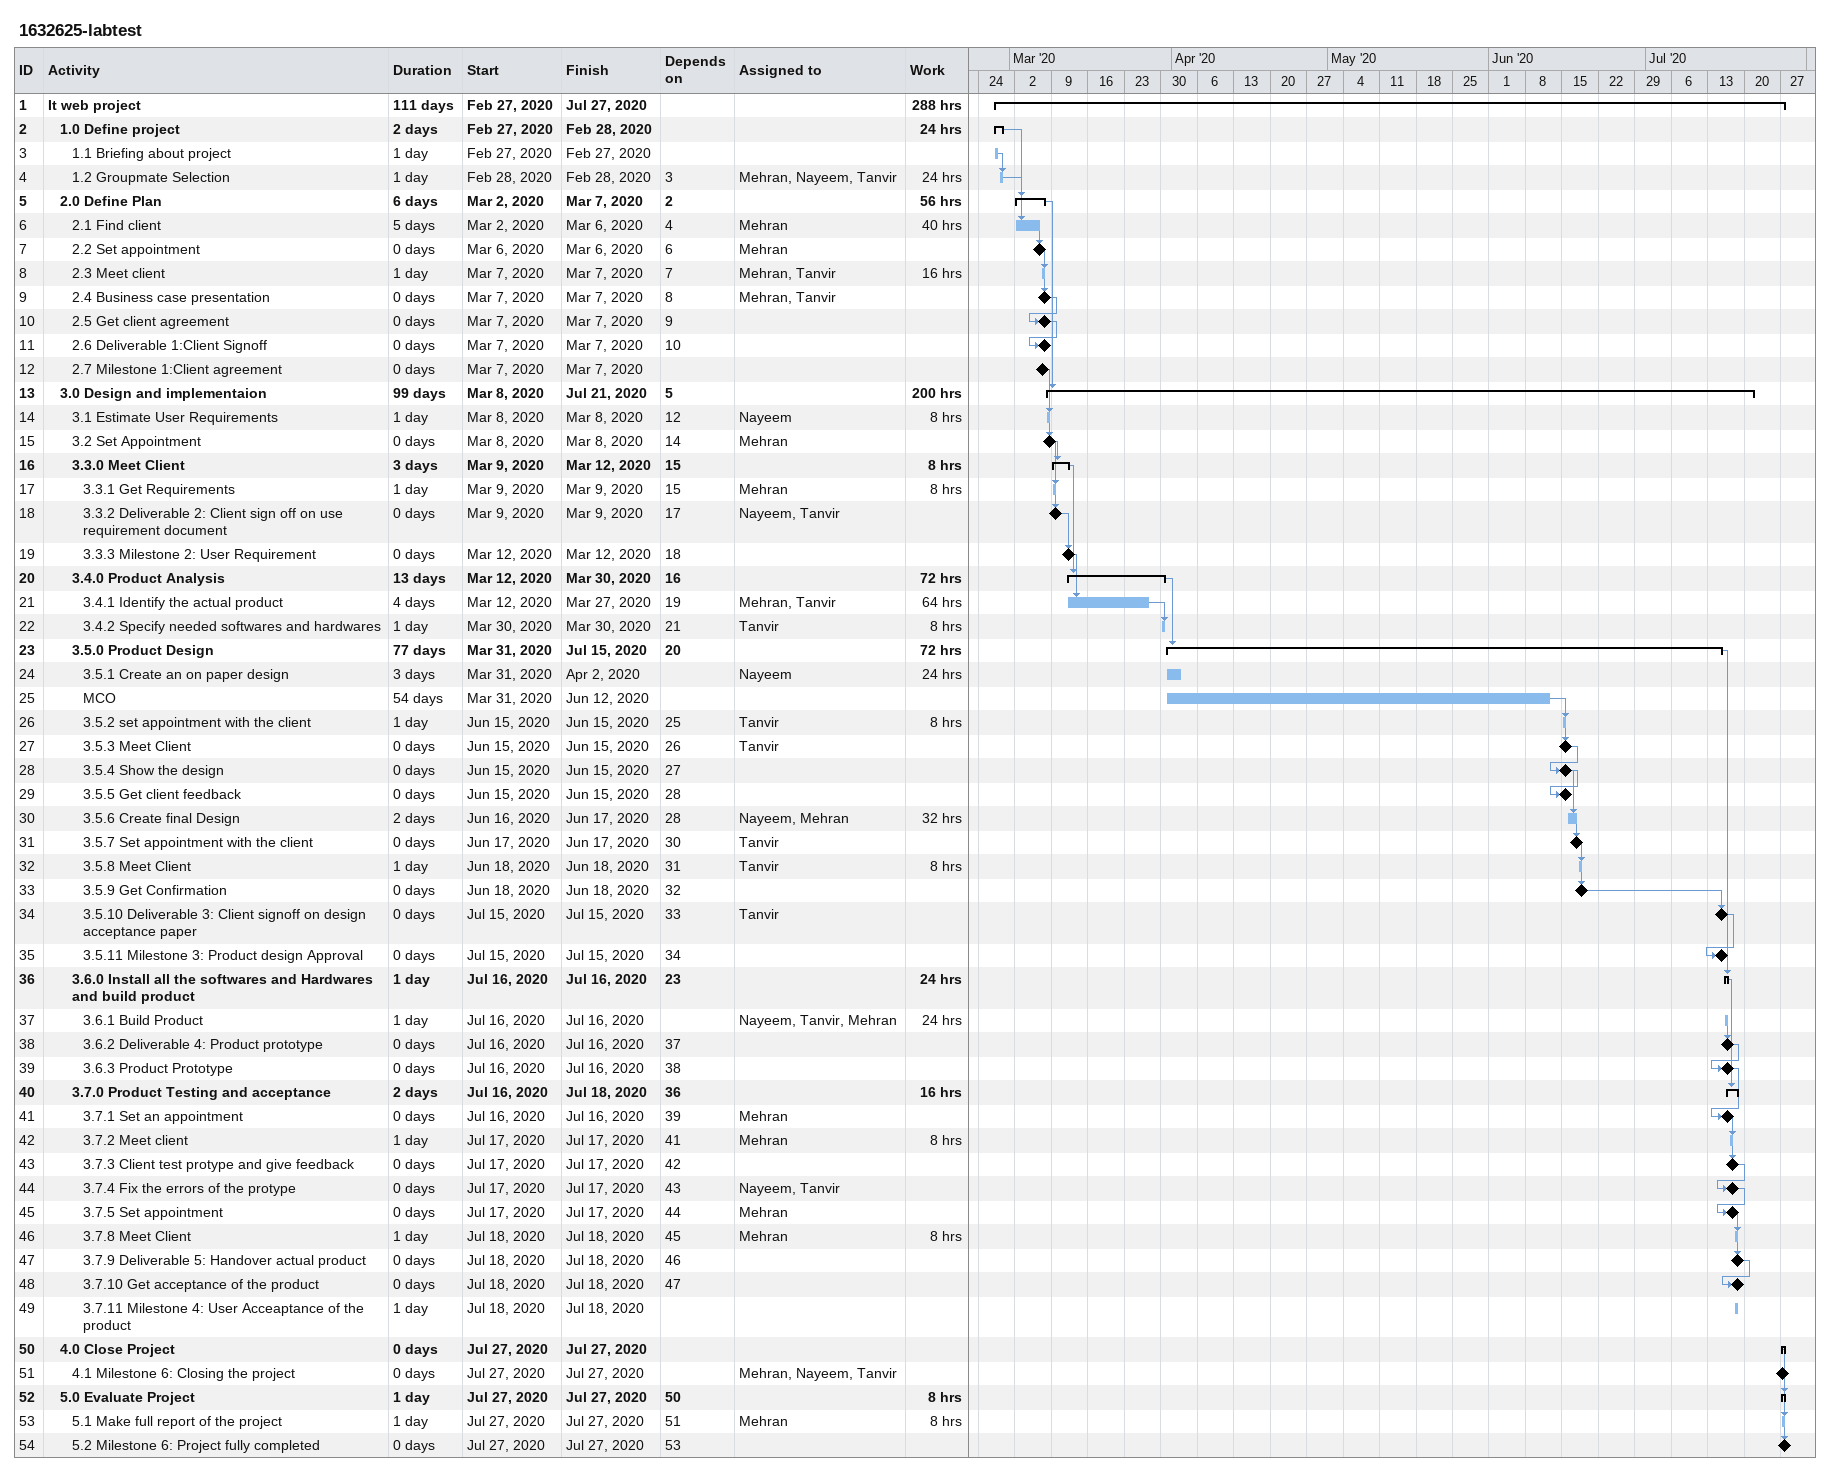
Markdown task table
1632625-labtest

| ID | Level | Task | Duration | Start | Finish | Predecessors | Resources | Work (h) |
|---|---|---|---|---|---|---|---|---|
| 1 | 1 | **It web project** | 111d | 2020-02-27 | 2020-07-27 |  |  | 288 |
| 2 | 2 | **1.0 Define project** | 2d | 2020-02-27 | 2020-02-28 |  |  | 24 |
| 3 | 3 | 1.1 Briefing about project | 1d | 2020-02-27 | 2020-02-27 |  |  |  |
| 4 | 3 | 1.2 Groupmate Selection | 1d | 2020-02-28 | 2020-02-28 | 3 | Mehran, Nayeem, Tanvir | 24 |
| 5 | 2 | **2.0 Define Plan** | 6d | 2020-03-02 | 2020-03-07 | 2 |  | 56 |
| 6 | 3 | 2.1 Find client | 5d | 2020-03-02 | 2020-03-06 | 4 | Mehran | 40 |
| 7 | 3 | 2.2 Set appointment | 0d | 2020-03-06 | 2020-03-06 | 6 | Mehran |  |
| 8 | 3 | 2.3 Meet client | 1d | 2020-03-07 | 2020-03-07 | 7 | Mehran, Tanvir | 16 |
| 9 | 3 | 2.4 Business case presentation | 0d | 2020-03-07 | 2020-03-07 | 8 | Mehran, Tanvir |  |
| 10 | 3 | 2.5 Get client agreement | 0d | 2020-03-07 | 2020-03-07 | 9 |  |  |
| 11 | 3 | 2.6 Deliverable 1:Client Signoff | 0d | 2020-03-07 | 2020-03-07 | 10 |  |  |
| 12 | 3 | 2.7 Milestone 1:Client agreement | 0d | 2020-03-07 | 2020-03-07 |  |  |  |
| 13 | 2 | **3.0 Design and implementaion** | 99d | 2020-03-08 | 2020-07-21 | 5 |  | 200 |
| 14 | 3 | 3.1 Estimate User Requirements | 1d | 2020-03-08 | 2020-03-08 | 12 | Nayeem | 8 |
| 15 | 3 | 3.2 Set Appointment | 0d | 2020-03-08 | 2020-03-08 | 14 | Mehran |  |
| 16 | 3 | **3.3.0 Meet Client** | 3d | 2020-03-09 | 2020-03-12 | 15 |  | 8 |
| 17 | 4 | 3.3.1 Get Requirements | 1d | 2020-03-09 | 2020-03-09 | 15 | Mehran | 8 |
| 18 | 4 | 3.3.2 Deliverable 2: Client sign off on use requirement document | 0d | 2020-03-09 | 2020-03-09 | 17 | Nayeem, Tanvir |  |
| 19 | 4 | 3.3.3 Milestone 2: User Requirement | 0d | 2020-03-12 | 2020-03-12 | 18 |  |  |
| 20 | 3 | **3.4.0 Product Analysis** | 13d | 2020-03-12 | 2020-03-30 | 16 |  | 72 |
| 21 | 4 | 3.4.1 Identify the actual product | 4d | 2020-03-12 | 2020-03-27 | 19 | Mehran, Tanvir | 64 |
| 22 | 4 | 3.4.2 Specify needed softwares and hardwares | 1d | 2020-03-30 | 2020-03-30 | 21 | Tanvir | 8 |
| 23 | 3 | **3.5.0 Product Design** | 77d | 2020-03-31 | 2020-07-15 | 20 |  | 72 |
| 24 | 4 | 3.5.1 Create an on paper design | 3d | 2020-03-31 | 2020-04-02 |  | Nayeem | 24 |
| 25 | 4 | MCO | 54d | 2020-03-31 | 2020-06-12 |  |  |  |
| 26 | 4 | 3.5.2 set appointment with the client | 1d | 2020-06-15 | 2020-06-15 | 25 | Tanvir | 8 |
| 27 | 4 | 3.5.3 Meet Client | 0d | 2020-06-15 | 2020-06-15 | 26 | Tanvir |  |
| 28 | 4 | 3.5.4 Show the design | 0d | 2020-06-15 | 2020-06-15 | 27 |  |  |
| 29 | 4 | 3.5.5 Get client feedback | 0d | 2020-06-15 | 2020-06-15 | 28 |  |  |
| 30 | 4 | 3.5.6 Create final Design | 2d | 2020-06-16 | 2020-06-17 | 28 | Nayeem, Mehran | 32 |
| 31 | 4 | 3.5.7 Set appointment with the client | 0d | 2020-06-17 | 2020-06-17 | 30 | Tanvir |  |
| 32 | 4 | 3.5.8 Meet Client | 1d | 2020-06-18 | 2020-06-18 | 31 | Tanvir | 8 |
| 33 | 4 | 3.5.9 Get Confirmation | 0d | 2020-06-18 | 2020-06-18 | 32 |  |  |
| 34 | 4 | 3.5.10 Deliverable 3: Client signoff on design acceptance paper | 0d | 2020-07-15 | 2020-07-15 | 33 | Tanvir |  |
| 35 | 4 | 3.5.11 Milestone 3: Product design Approval | 0d | 2020-07-15 | 2020-07-15 | 34 |  |  |
| 36 | 3 | **3.6.0 Install all the softwares and Hardwares and build product** | 1d | 2020-07-16 | 2020-07-16 | 23 |  | 24 |
| 37 | 4 | 3.6.1 Build Product | 1d | 2020-07-16 | 2020-07-16 |  | Nayeem, Tanvir, Mehran | 24 |
| 38 | 4 | 3.6.2 Deliverable 4: Product prototype | 0d | 2020-07-16 | 2020-07-16 | 37 |  |  |
| 39 | 4 | 3.6.3 Product Prototype | 0d | 2020-07-16 | 2020-07-16 | 38 |  |  |
| 40 | 3 | **3.7.0 Product Testing and acceptance** | 2d | 2020-07-16 | 2020-07-18 | 36 |  | 16 |
| 41 | 4 | 3.7.1 Set an appointment | 0d | 2020-07-16 | 2020-07-16 | 39 | Mehran |  |
| 42 | 4 | 3.7.2 Meet client | 1d | 2020-07-17 | 2020-07-17 | 41 | Mehran | 8 |
| 43 | 4 | 3.7.3 Client test protype and give feedback | 0d | 2020-07-17 | 2020-07-17 | 42 |  |  |
| 44 | 4 | 3.7.4 Fix the errors of the protype | 0d | 2020-07-17 | 2020-07-17 | 43 | Nayeem, Tanvir |  |
| 45 | 4 | 3.7.5 Set appointment | 0d | 2020-07-17 | 2020-07-17 | 44 | Mehran |  |
| 46 | 4 | 3.7.8 Meet Client | 1d | 2020-07-18 | 2020-07-18 | 45 | Mehran | 8 |
| 47 | 4 | 3.7.9 Deliverable 5: Handover actual product | 0d | 2020-07-18 | 2020-07-18 | 46 |  |  |
| 48 | 4 | 3.7.10 Get acceptance of the product | 0d | 2020-07-18 | 2020-07-18 | 47 |  |  |
| 49 | 4 | 3.7.11 Milestone 4: User Acceaptance of the product | 1d | 2020-07-18 | 2020-07-18 |  |  |  |
| 50 | 2 | **4.0 Close Project** | 0d | 2020-07-27 | 2020-07-27 |  |  |  |
| 51 | 3 | 4.1 Milestone 6: Closing the project | 0d | 2020-07-27 | 2020-07-27 |  | Mehran, Nayeem, Tanvir |  |
| 52 | 2 | **5.0 Evaluate Project** | 1d | 2020-07-27 | 2020-07-27 | 50 |  | 8 |
| 53 | 3 | 5.1 Make full report of the project | 1d | 2020-07-27 | 2020-07-27 | 51 | Mehran | 8 |
| 54 | 3 | 5.2 Milestone 6: Project fully completed | 0d | 2020-07-27 | 2020-07-27 | 53 |  |  |
